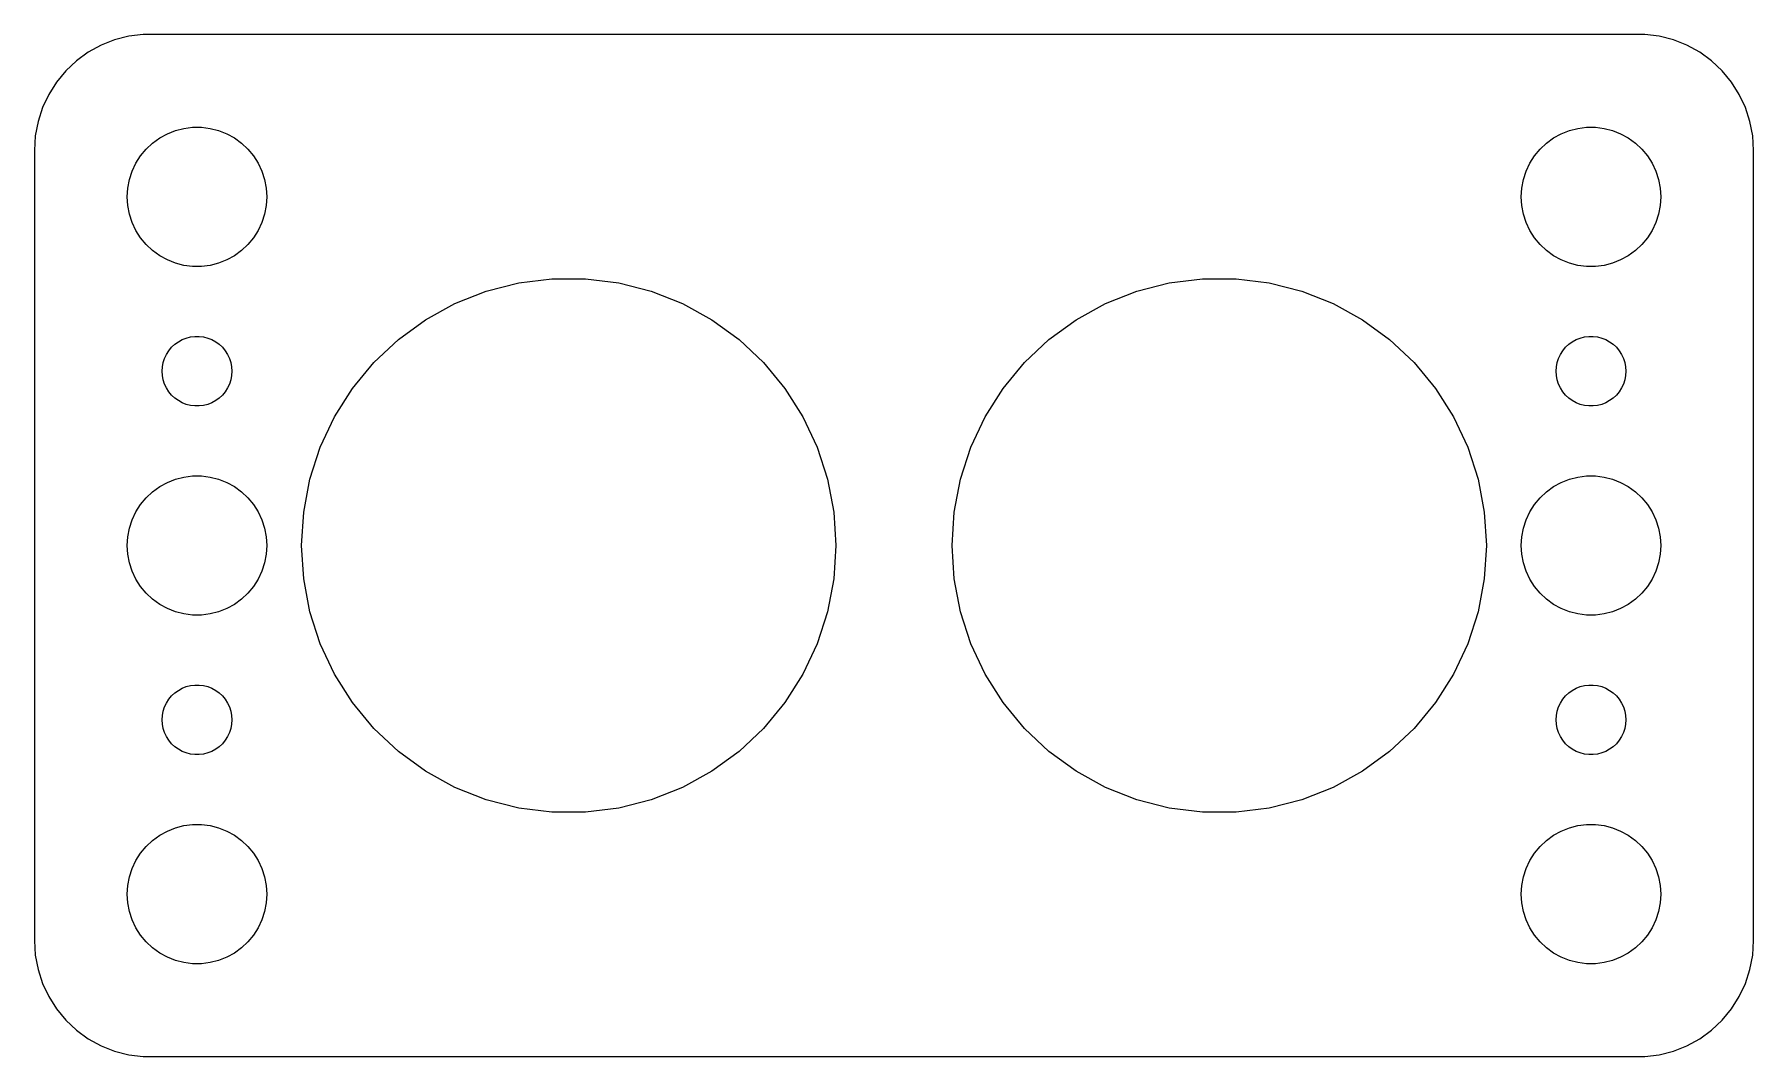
# Model space of a CAD drawing. Header units: metres. Extents: x -37 to 37, y 32 to 76.
import ezdxf

# ---------------------------------------------------------------- set-up
doc = ezdxf.new("R2010")
doc.units = ezdxf.units.M

msp = doc.modelspace()

# ---------------------------------------------------------------- linework, layer by layer
for p, q in [((-34.1289, 75.5241), (-34.6791, 75.2216)), ((-33.5451, 75.7553), (-34.1289, 75.5241)), ((-32.9369, 75.9114), (-33.5451, 75.7553)), ((-32.3139, 75.9901), (-32.9369, 75.9114)), ((32.3139, 75.9901), (-32.3139, 75.9901)), ((32.9369, 75.9114), (32.3139, 75.9901)), ((33.5451, 75.7553), (32.9369, 75.9114)), ((34.1289, 75.5241), (33.5451, 75.7553)), ((34.6791, 75.2216), (34.1289, 75.5241)), ((-35.1871, 74.8526), (-35.6448, 74.4227)), ((-34.6791, 75.2216), (-35.1871, 74.8526)), ((35.1871, 74.8526), (34.6791, 75.2216)), ((35.6448, 74.4227), (35.1871, 74.8526)), ((-35.6448, 74.4227), (-36.0451, 73.9389)), ((36.0451, 73.9389), (35.6448, 74.4227)), ((-36.3815, 73.4088), (-36.6489, 72.8406)), ((-36.0451, 73.9389), (-36.3815, 73.4088)), ((36.3815, 73.4088), (36.0451, 73.9389)), ((36.6489, 72.8406), (36.3815, 73.4088)), ((-36.6489, 72.8406), (-36.8429, 72.2434)), ((36.8429, 72.2434), (36.6489, 72.8406)), ((-36.8429, 72.2434), (-36.9606, 71.6267)), ((-31.2773, 71.7145), (-30.927, 71.8532)), ((-30.927, 71.8532), (-30.5621, 71.9469)), ((-30.5621, 71.9469), (-30.1884, 71.9941)), ((-30.1884, 71.9941), (-29.8116, 71.9941)), ((-29.8116, 71.9941), (-29.4379, 71.9469)), ((-29.4379, 71.9469), (-29.0729, 71.8532)), ((-29.0729, 71.8532), (-28.7227, 71.7145)), ((28.7227, 71.7145), (29.0729, 71.8532)), ((29.0729, 71.8532), (29.4379, 71.9469)), ((29.4379, 71.9469), (29.8116, 71.9941)), ((29.8116, 71.9941), (30.1884, 71.9941)), ((30.1884, 71.9941), (30.5621, 71.9469)), ((30.5621, 71.9469), (30.927, 71.8532)), ((30.927, 71.8532), (31.2773, 71.7145)), ((36.9606, 71.6267), (36.8429, 72.2434)), ((-36.9606, 71.6267), (-37, 71)), ((-32.427, 70.7634), (-32.1869, 71.0536)), ((-32.1869, 71.0536), (-31.9123, 71.3115)), ((-31.9123, 71.3115), (-31.6075, 71.533)), ((-31.6075, 71.533), (-31.2773, 71.7145)), ((-28.7227, 71.7145), (-28.3925, 71.533)), ((-28.3925, 71.533), (-28.0877, 71.3115)), ((-28.0877, 71.3115), (-27.8131, 71.0536)), ((-27.8131, 71.0536), (-27.5729, 70.7634)), ((27.5729, 70.7634), (27.8131, 71.0536)), ((27.8131, 71.0536), (28.0877, 71.3115)), ((28.0877, 71.3115), (28.3925, 71.533)), ((28.3925, 71.533), (28.7227, 71.7145)), ((31.2773, 71.7145), (31.6075, 71.533)), ((31.6075, 71.533), (31.9123, 71.3115)), ((31.9123, 71.3115), (32.1869, 71.0536)), ((32.1869, 71.0536), (32.427, 70.7634)), ((37, 71), (36.9606, 71.6267)), ((-37, 71), (-37, 37)), ((-32.7893, 70.1044), (-32.6289, 70.4453)), ((-32.6289, 70.4453), (-32.427, 70.7634)), ((-27.5729, 70.7634), (-27.3711, 70.4453)), ((-27.3711, 70.4453), (-27.2107, 70.1044)), ((27.2107, 70.1044), (27.3711, 70.4453)), ((27.3711, 70.4453), (27.5729, 70.7634)), ((32.427, 70.7634), (32.6289, 70.4453)), ((32.6289, 70.4453), (32.7893, 70.1044)), ((37, 37), (37, 71)), ((-32.9763, 69.376), (-32.9057, 69.7461)), ((-32.9057, 69.7461), (-32.7893, 70.1044)), ((-27.2107, 70.1044), (-27.0942, 69.7461)), ((-27.0942, 69.7461), (-27.0237, 69.376)), ((27.0237, 69.376), (27.0942, 69.7461)), ((27.0942, 69.7461), (27.2107, 70.1044)), ((32.7893, 70.1044), (32.9057, 69.7461)), ((32.9057, 69.7461), (32.9763, 69.376)), ((-33, 69), (-32.9763, 69.376)), ((-32.9763, 68.624), (-33, 69)), ((-27.0237, 69.376), (-27, 69)), ((-27, 69), (-27.0237, 68.624)), ((27, 69), (27.0237, 69.376)), ((27.0237, 68.624), (27, 69)), ((32.9763, 69.376), (33, 69)), ((33, 69), (32.9763, 68.624)), ((-32.9057, 68.2539), (-32.9763, 68.624)), ((-32.7893, 67.8956), (-32.9057, 68.2539)), ((-27.0942, 68.2539), (-27.2107, 67.8956)), ((-27.0237, 68.624), (-27.0942, 68.2539)), ((27.0942, 68.2539), (27.0237, 68.624)), ((27.2107, 67.8956), (27.0942, 68.2539)), ((32.9057, 68.2539), (32.7893, 67.8956)), ((32.9763, 68.624), (32.9057, 68.2539)), ((-32.6289, 67.5547), (-32.7893, 67.8956)), ((-32.427, 67.2366), (-32.6289, 67.5547)), ((-27.3711, 67.5547), (-27.5729, 67.2366)), ((-27.2107, 67.8956), (-27.3711, 67.5547)), ((27.3711, 67.5547), (27.2107, 67.8956)), ((27.5729, 67.2366), (27.3711, 67.5547)), ((32.6289, 67.5547), (32.427, 67.2366)), ((32.7893, 67.8956), (32.6289, 67.5547)), ((-32.1869, 66.9464), (-32.427, 67.2366)), ((-31.9123, 66.6884), (-32.1869, 66.9464)), ((-31.6075, 66.467), (-31.9123, 66.6884)), ((-28.0877, 66.6884), (-28.3925, 66.467)), ((-27.8131, 66.9464), (-28.0877, 66.6884)), ((-27.5729, 67.2366), (-27.8131, 66.9464)), ((27.8131, 66.9464), (27.5729, 67.2366)), ((28.0877, 66.6884), (27.8131, 66.9464)), ((28.3925, 66.467), (28.0877, 66.6884)), ((31.9123, 66.6884), (31.6075, 66.467)), ((32.1869, 66.9464), (31.9123, 66.6884)), ((32.427, 67.2366), (32.1869, 66.9464)), ((-31.2773, 66.2855), (-31.6075, 66.467)), ((-30.927, 66.1468), (-31.2773, 66.2855)), ((-30.5621, 66.0531), (-30.927, 66.1468)), ((-30.1884, 66.0059), (-30.5621, 66.0531)), ((-29.8116, 66.0059), (-30.1884, 66.0059)), ((-29.4379, 66.0531), (-29.8116, 66.0059)), ((-29.0729, 66.1468), (-29.4379, 66.0531)), ((-28.7227, 66.2855), (-29.0729, 66.1468)), ((-28.3925, 66.467), (-28.7227, 66.2855)), ((28.7227, 66.2855), (28.3925, 66.467)), ((29.0729, 66.1468), (28.7227, 66.2855)), ((29.4379, 66.0531), (29.0729, 66.1468)), ((29.8116, 66.0059), (29.4379, 66.0531)), ((30.1884, 66.0059), (29.8116, 66.0059)), ((30.5621, 66.0531), (30.1884, 66.0059)), ((30.927, 66.1468), (30.5621, 66.0531)), ((31.2773, 66.2855), (30.927, 66.1468)), ((31.6075, 66.467), (31.2773, 66.2855)), ((-17.5537, 64.9371), (-16.1549, 65.2963)), ((-16.1549, 65.2963), (-14.7221, 65.4773)), ((-14.7221, 65.4773), (-13.2779, 65.4773)), ((-13.2779, 65.4773), (-11.8451, 65.2963)), ((-11.8451, 65.2963), (-10.4463, 64.9371)), ((10.4463, 64.9371), (11.8451, 65.2963)), ((11.8451, 65.2963), (13.2779, 65.4773)), ((13.2779, 65.4773), (14.7221, 65.4773)), ((14.7221, 65.4773), (16.1549, 65.2963)), ((16.1549, 65.2963), (17.5537, 64.9371)), ((-20.162, 63.7098), (-18.8965, 64.4055)), ((-18.8965, 64.4055), (-17.5537, 64.9371)), ((-10.4463, 64.9371), (-9.10353, 64.4055)), ((-9.10353, 64.4055), (-7.83798, 63.7098)), ((7.83798, 63.7098), (9.10353, 64.4055)), ((9.10353, 64.4055), (10.4463, 64.9371)), ((17.5537, 64.9371), (18.8965, 64.4055)), ((18.8965, 64.4055), (20.162, 63.7098)), ((-21.3304, 62.8609), (-20.162, 63.7098)), ((-7.83798, 63.7098), (-6.66962, 62.8609)), ((6.66962, 62.8609), (7.83798, 63.7098)), ((20.162, 63.7098), (21.3304, 62.8609)), ((-30.6387, 62.8572), (-30.4635, 62.9266)), ((-30.4635, 62.9266), (-30.2811, 62.9734)), ((-30.2811, 62.9734), (-30.0942, 62.997)), ((-30.0942, 62.997), (-29.9058, 62.997)), ((-29.9058, 62.997), (-29.7189, 62.9734)), ((-29.7189, 62.9734), (-29.5365, 62.9266)), ((-29.5365, 62.9266), (-29.3613, 62.8572)), ((29.3613, 62.8572), (29.5365, 62.9266)), ((29.5365, 62.9266), (29.7189, 62.9734)), ((29.7189, 62.9734), (29.9058, 62.997)), ((29.9058, 62.997), (30.0942, 62.997)), ((30.0942, 62.997), (30.2811, 62.9734)), ((30.2811, 62.9734), (30.4635, 62.9266)), ((30.4635, 62.9266), (30.6387, 62.8572)), ((-31.3947, 62.0522), (-31.3145, 62.2226)), ((-31.3145, 62.2226), (-31.2135, 62.3817)), ((-31.2135, 62.3817), (-31.0934, 62.5268)), ((-31.0934, 62.5268), (-30.9561, 62.6558)), ((-30.9561, 62.6558), (-30.8037, 62.7665)), ((-30.8037, 62.7665), (-30.6387, 62.8572)), ((-29.3613, 62.8572), (-29.1963, 62.7665)), ((-29.1963, 62.7665), (-29.0439, 62.6558)), ((-29.0439, 62.6558), (-28.9065, 62.5268)), ((-28.9065, 62.5268), (-28.7865, 62.3817)), ((-28.7865, 62.3817), (-28.6855, 62.2226)), ((-28.6855, 62.2226), (-28.6053, 62.0522)), ((-22.3831, 61.8723), (-21.3304, 62.8609)), ((-6.66962, 62.8609), (-5.61685, 61.8723)), ((5.61685, 61.8723), (6.66962, 62.8609)), ((21.3304, 62.8609), (22.3831, 61.8723)), ((28.6053, 62.0522), (28.6855, 62.2226)), ((28.6855, 62.2226), (28.7865, 62.3817)), ((28.7865, 62.3817), (28.9065, 62.5268)), ((28.9065, 62.5268), (29.0439, 62.6558)), ((29.0439, 62.6558), (29.1963, 62.7665)), ((29.1963, 62.7665), (29.3613, 62.8572)), ((30.6387, 62.8572), (30.8037, 62.7665)), ((30.8037, 62.7665), (30.9561, 62.6558)), ((30.9561, 62.6558), (31.0934, 62.5268)), ((31.0934, 62.5268), (31.2135, 62.3817)), ((31.2135, 62.3817), (31.3145, 62.2226)), ((31.3145, 62.2226), (31.3947, 62.0522)), ((-31.5, 61.5), (-31.4882, 61.688)), ((-31.4882, 61.312), (-31.5, 61.5)), ((-31.4882, 61.688), (-31.4529, 61.873)), ((-31.4529, 61.873), (-31.3947, 62.0522)), ((-28.6053, 62.0522), (-28.5471, 61.873)), ((-28.5471, 61.873), (-28.5118, 61.688)), ((-28.5118, 61.688), (-28.5, 61.5)), ((-28.5, 61.5), (-28.5118, 61.312)), ((-23.3037, 60.7595), (-22.3831, 61.8723)), ((-5.61685, 61.8723), (-4.6963, 60.7595)), ((4.6963, 60.7595), (5.61685, 61.8723)), ((22.3831, 61.8723), (23.3037, 60.7595)), ((28.5, 61.5), (28.5118, 61.688)), ((28.5118, 61.312), (28.5, 61.5)), ((28.5118, 61.688), (28.5471, 61.873)), ((28.5471, 61.873), (28.6053, 62.0522)), ((31.3947, 62.0522), (31.4529, 61.873)), ((31.4529, 61.873), (31.4882, 61.688)), ((31.4882, 61.688), (31.5, 61.5)), ((31.5, 61.5), (31.4882, 61.312)), ((-31.4529, 61.127), (-31.4882, 61.312)), ((-31.3947, 60.9478), (-31.4529, 61.127)), ((-31.3145, 60.7774), (-31.3947, 60.9478)), ((-31.2135, 60.6183), (-31.3145, 60.7774)), ((-28.6855, 60.7774), (-28.7865, 60.6183)), ((-28.6053, 60.9478), (-28.6855, 60.7774)), ((-28.5471, 61.127), (-28.6053, 60.9478)), ((-28.5118, 61.312), (-28.5471, 61.127)), ((-24.0775, 59.5402), (-23.3037, 60.7595)), ((-4.6963, 60.7595), (-3.92247, 59.5402)), ((3.92247, 59.5402), (4.6963, 60.7595)), ((23.3037, 60.7595), (24.0775, 59.5402)), ((28.5471, 61.127), (28.5118, 61.312)), ((28.6053, 60.9478), (28.5471, 61.127)), ((28.6855, 60.7774), (28.6053, 60.9478)), ((28.7865, 60.6183), (28.6855, 60.7774)), ((31.3145, 60.7774), (31.2135, 60.6183)), ((31.3947, 60.9478), (31.3145, 60.7774)), ((31.4529, 61.127), (31.3947, 60.9478)), ((31.4882, 61.312), (31.4529, 61.127)), ((-31.0934, 60.4732), (-31.2135, 60.6183)), ((-30.9561, 60.3442), (-31.0934, 60.4732)), ((-30.8037, 60.2335), (-30.9561, 60.3442)), ((-30.6387, 60.1427), (-30.8037, 60.2335)), ((-30.4635, 60.0734), (-30.6387, 60.1427)), ((-30.2811, 60.0266), (-30.4635, 60.0734)), ((-30.0942, 60.0029), (-30.2811, 60.0266)), ((-29.9058, 60.0029), (-30.0942, 60.0029)), ((-29.7189, 60.0266), (-29.9058, 60.0029)), ((-29.5365, 60.0734), (-29.7189, 60.0266)), ((-29.3613, 60.1427), (-29.5365, 60.0734)), ((-29.1963, 60.2335), (-29.3613, 60.1427)), ((-29.0439, 60.3442), (-29.1963, 60.2335)), ((-28.9065, 60.4732), (-29.0439, 60.3442)), ((-28.7865, 60.6183), (-28.9065, 60.4732)), ((28.9065, 60.4732), (28.7865, 60.6183)), ((29.0439, 60.3442), (28.9065, 60.4732)), ((29.1963, 60.2335), (29.0439, 60.3442)), ((29.3613, 60.1427), (29.1963, 60.2335)), ((29.5365, 60.0734), (29.3613, 60.1427)), ((29.7189, 60.0266), (29.5365, 60.0734)), ((29.9058, 60.0029), (29.7189, 60.0266)), ((30.0942, 60.0029), (29.9058, 60.0029)), ((30.2811, 60.0266), (30.0942, 60.0029)), ((30.4635, 60.0734), (30.2811, 60.0266)), ((30.6387, 60.1427), (30.4635, 60.0734)), ((30.8037, 60.2335), (30.6387, 60.1427)), ((30.9561, 60.3442), (30.8037, 60.2335)), ((31.0934, 60.4732), (30.9561, 60.3442)), ((31.2135, 60.6183), (31.0934, 60.4732)), ((-24.6924, 58.2334), (-24.0775, 59.5402)), ((-3.92247, 59.5402), (-3.30756, 58.2334)), ((3.30756, 58.2334), (3.92247, 59.5402)), ((24.0775, 59.5402), (24.6924, 58.2334)), ((-25.1387, 56.8599), (-24.6924, 58.2334)), ((-3.30756, 58.2334), (-2.86128, 56.8599)), ((2.86128, 56.8599), (3.30756, 58.2334)), ((24.6924, 58.2334), (25.1387, 56.8599)), ((-30.5621, 56.9469), (-30.1884, 56.9941)), ((-30.1884, 56.9941), (-29.8116, 56.9941)), ((-29.8116, 56.9941), (-29.4379, 56.9469)), ((29.4379, 56.9469), (29.8116, 56.9941)), ((29.8116, 56.9941), (30.1884, 56.9941)), ((30.1884, 56.9941), (30.5621, 56.9469)), ((-32.1869, 56.0536), (-31.9123, 56.3115)), ((-31.9123, 56.3115), (-31.6075, 56.533)), ((-31.6075, 56.533), (-31.2773, 56.7145)), ((-31.2773, 56.7145), (-30.927, 56.8532)), ((-30.927, 56.8532), (-30.5621, 56.9469)), ((-29.4379, 56.9469), (-29.0729, 56.8532)), ((-29.0729, 56.8532), (-28.7227, 56.7145)), ((-28.7227, 56.7145), (-28.3925, 56.533)), ((-28.3925, 56.533), (-28.0877, 56.3115)), ((-28.0877, 56.3115), (-27.8131, 56.0536)), ((-25.4093, 55.4413), (-25.1387, 56.8599)), ((-2.86128, 56.8599), (-2.59067, 55.4413)), ((2.59067, 55.4413), (2.86128, 56.8599)), ((25.1387, 56.8599), (25.4093, 55.4413)), ((27.8131, 56.0536), (28.0877, 56.3115)), ((28.0877, 56.3115), (28.3925, 56.533)), ((28.3925, 56.533), (28.7227, 56.7145)), ((28.7227, 56.7145), (29.0729, 56.8532)), ((29.0729, 56.8532), (29.4379, 56.9469)), ((30.5621, 56.9469), (30.927, 56.8532)), ((30.927, 56.8532), (31.2773, 56.7145)), ((31.2773, 56.7145), (31.6075, 56.533)), ((31.6075, 56.533), (31.9123, 56.3115)), ((31.9123, 56.3115), (32.1869, 56.0536)), ((-32.6289, 55.4453), (-32.427, 55.7634)), ((-32.427, 55.7634), (-32.1869, 56.0536)), ((-27.8131, 56.0536), (-27.5729, 55.7634)), ((-27.5729, 55.7634), (-27.3711, 55.4453)), ((27.3711, 55.4453), (27.5729, 55.7634)), ((27.5729, 55.7634), (27.8131, 56.0536)), ((32.1869, 56.0536), (32.427, 55.7634)), ((32.427, 55.7634), (32.6289, 55.4453)), ((-32.9057, 54.7461), (-32.7893, 55.1044)), ((-32.7893, 55.1044), (-32.6289, 55.4453)), ((-27.3711, 55.4453), (-27.2107, 55.1044)), ((-27.2107, 55.1044), (-27.0942, 54.7461)), ((-25.5, 54), (-25.4093, 55.4413)), ((-2.59067, 55.4413), (-2.5, 54)), ((2.5, 54), (2.59067, 55.4413)), ((25.4093, 55.4413), (25.5, 54)), ((27.0942, 54.7461), (27.2107, 55.1044)), ((27.2107, 55.1044), (27.3711, 55.4453)), ((32.6289, 55.4453), (32.7893, 55.1044)), ((32.7893, 55.1044), (32.9057, 54.7461)), ((-33, 54), (-32.9763, 54.376)), ((-32.9763, 54.376), (-32.9057, 54.7461)), ((-27.0942, 54.7461), (-27.0237, 54.376)), ((-27.0237, 54.376), (-27, 54)), ((27, 54), (27.0237, 54.376)), ((27.0237, 54.376), (27.0942, 54.7461)), ((32.9057, 54.7461), (32.9763, 54.376)), ((32.9763, 54.376), (33, 54)), ((-32.9763, 53.624), (-33, 54)), ((-32.9057, 53.2539), (-32.9763, 53.624)), ((-27.0237, 53.624), (-27.0942, 53.2539)), ((-27, 54), (-27.0237, 53.624)), ((-25.4093, 52.5587), (-25.5, 54)), ((-2.5, 54), (-2.59067, 52.5587)), ((2.59067, 52.5587), (2.5, 54)), ((25.5, 54), (25.4093, 52.5587)), ((27.0237, 53.624), (27, 54)), ((27.0942, 53.2539), (27.0237, 53.624)), ((32.9763, 53.624), (32.9057, 53.2539)), ((33, 54), (32.9763, 53.624)), ((-32.7893, 52.8956), (-32.9057, 53.2539)), ((-32.6289, 52.5547), (-32.7893, 52.8956)), ((-32.427, 52.2366), (-32.6289, 52.5547)), ((-27.3711, 52.5547), (-27.5729, 52.2366)), ((-27.2107, 52.8956), (-27.3711, 52.5547)), ((-27.0942, 53.2539), (-27.2107, 52.8956)), ((-25.1387, 51.1401), (-25.4093, 52.5587)), ((-2.59067, 52.5587), (-2.86128, 51.1401)), ((2.86128, 51.1401), (2.59067, 52.5587)), ((25.4093, 52.5587), (25.1387, 51.1401)), ((27.2107, 52.8956), (27.0942, 53.2539)), ((27.3711, 52.5547), (27.2107, 52.8956)), ((27.5729, 52.2366), (27.3711, 52.5547)), ((32.6289, 52.5547), (32.427, 52.2366)), ((32.7893, 52.8956), (32.6289, 52.5547)), ((32.9057, 53.2539), (32.7893, 52.8956)), ((-32.1869, 51.9464), (-32.427, 52.2366)), ((-31.9123, 51.6885), (-32.1869, 51.9464)), ((-27.8131, 51.9464), (-28.0877, 51.6885)), ((-27.5729, 52.2366), (-27.8131, 51.9464)), ((27.8131, 51.9464), (27.5729, 52.2366)), ((28.0877, 51.6885), (27.8131, 51.9464)), ((32.1869, 51.9464), (31.9123, 51.6885)), ((32.427, 52.2366), (32.1869, 51.9464)), ((-31.6075, 51.467), (-31.9123, 51.6885)), ((-31.2773, 51.2855), (-31.6075, 51.467)), ((-30.927, 51.1468), (-31.2773, 51.2855)), ((-30.5621, 51.0531), (-30.927, 51.1468)), ((-29.0729, 51.1468), (-29.4379, 51.0531)), ((-28.7227, 51.2855), (-29.0729, 51.1468)), ((-28.3925, 51.467), (-28.7227, 51.2855)), ((-28.0877, 51.6885), (-28.3925, 51.467)), ((-24.6924, 49.7666), (-25.1387, 51.1401)), ((-2.86128, 51.1401), (-3.30756, 49.7666)), ((3.30756, 49.7666), (2.86128, 51.1401)), ((25.1387, 51.1401), (24.6924, 49.7666)), ((28.3925, 51.467), (28.0877, 51.6885)), ((28.7227, 51.2855), (28.3925, 51.467)), ((29.0729, 51.1468), (28.7227, 51.2855)), ((29.4379, 51.0531), (29.0729, 51.1468)), ((30.927, 51.1468), (30.5621, 51.0531)), ((31.2773, 51.2855), (30.927, 51.1468)), ((31.6075, 51.467), (31.2773, 51.2855)), ((31.9123, 51.6885), (31.6075, 51.467)), ((-30.1884, 51.0059), (-30.5621, 51.0531)), ((-29.8116, 51.0059), (-30.1884, 51.0059)), ((-29.4379, 51.0531), (-29.8116, 51.0059)), ((29.8116, 51.0059), (29.4379, 51.0531)), ((30.1884, 51.0059), (29.8116, 51.0059)), ((30.5621, 51.0531), (30.1884, 51.0059)), ((-24.0775, 48.4598), (-24.6924, 49.7666)), ((-3.30756, 49.7666), (-3.92247, 48.4598)), ((3.92247, 48.4598), (3.30756, 49.7666)), ((24.6924, 49.7666), (24.0775, 48.4598)), ((-23.3037, 47.2405), (-24.0775, 48.4598)), ((-3.92247, 48.4598), (-4.6963, 47.2405)), ((4.6963, 47.2405), (3.92247, 48.4598)), ((24.0775, 48.4598), (23.3037, 47.2405)), ((-31.3145, 47.2226), (-31.2135, 47.3817)), ((-31.2135, 47.3817), (-31.0934, 47.5268)), ((-31.0934, 47.5268), (-30.9561, 47.6558)), ((-30.9561, 47.6558), (-30.8037, 47.7665)), ((-30.8037, 47.7665), (-30.6387, 47.8573)), ((-30.6387, 47.8573), (-30.4635, 47.9266)), ((-30.4635, 47.9266), (-30.2811, 47.9734)), ((-30.2811, 47.9734), (-30.0942, 47.9971)), ((-30.0942, 47.9971), (-29.9058, 47.9971)), ((-29.9058, 47.9971), (-29.7189, 47.9734)), ((-29.7189, 47.9734), (-29.5365, 47.9266)), ((-29.5365, 47.9266), (-29.3613, 47.8573)), ((-29.3613, 47.8573), (-29.1963, 47.7665)), ((-29.1963, 47.7665), (-29.0439, 47.6558)), ((-29.0439, 47.6558), (-28.9065, 47.5268)), ((-28.9065, 47.5268), (-28.7865, 47.3817)), ((-28.7865, 47.3817), (-28.6855, 47.2226)), ((28.6855, 47.2226), (28.7865, 47.3817)), ((28.7865, 47.3817), (28.9065, 47.5268)), ((28.9065, 47.5268), (29.0439, 47.6558)), ((29.0439, 47.6558), (29.1963, 47.7665)), ((29.1963, 47.7665), (29.3613, 47.8573)), ((29.3613, 47.8573), (29.5365, 47.9266)), ((29.5365, 47.9266), (29.7189, 47.9734)), ((29.7189, 47.9734), (29.9058, 47.9971)), ((29.9058, 47.9971), (30.0942, 47.9971)), ((30.0942, 47.9971), (30.2811, 47.9734)), ((30.2811, 47.9734), (30.4635, 47.9266)), ((30.4635, 47.9266), (30.6387, 47.8573)), ((30.6387, 47.8573), (30.8037, 47.7665)), ((30.8037, 47.7665), (30.9561, 47.6558)), ((30.9561, 47.6558), (31.0934, 47.5268)), ((31.0934, 47.5268), (31.2135, 47.3817)), ((31.2135, 47.3817), (31.3145, 47.2226)), ((-31.5, 46.5), (-31.4882, 46.688)), ((-31.4882, 46.688), (-31.4529, 46.873)), ((-31.4529, 46.873), (-31.3947, 47.0522)), ((-31.3947, 47.0522), (-31.3145, 47.2226)), ((-28.6855, 47.2226), (-28.6053, 47.0522)), ((-28.6053, 47.0522), (-28.5471, 46.873)), ((-28.5471, 46.873), (-28.5118, 46.688)), ((-28.5118, 46.688), (-28.5, 46.5)), ((-22.3831, 46.1277), (-23.3037, 47.2405)), ((-4.6963, 47.2405), (-5.61685, 46.1277)), ((5.61685, 46.1277), (4.6963, 47.2405)), ((23.3037, 47.2405), (22.3831, 46.1277)), ((28.5, 46.5), (28.5118, 46.688)), ((28.5118, 46.688), (28.5471, 46.873)), ((28.5471, 46.873), (28.6053, 47.0522)), ((28.6053, 47.0522), (28.6855, 47.2226)), ((31.3145, 47.2226), (31.3947, 47.0522)), ((31.3947, 47.0522), (31.4529, 46.873)), ((31.4529, 46.873), (31.4882, 46.688)), ((31.4882, 46.688), (31.5, 46.5)), ((-31.4882, 46.312), (-31.5, 46.5)), ((-31.4529, 46.127), (-31.4882, 46.312)), ((-31.3947, 45.9478), (-31.4529, 46.127)), ((-31.3145, 45.7774), (-31.3947, 45.9478)), ((-28.6053, 45.9478), (-28.6855, 45.7774)), ((-28.5471, 46.127), (-28.6053, 45.9478)), ((-28.5118, 46.312), (-28.5471, 46.127)), ((-28.5, 46.5), (-28.5118, 46.312)), ((-21.3304, 45.1391), (-22.3831, 46.1277)), ((-5.61685, 46.1277), (-6.66962, 45.1391)), ((6.66962, 45.1391), (5.61685, 46.1277)), ((22.3831, 46.1277), (21.3304, 45.1391)), ((28.5118, 46.312), (28.5, 46.5)), ((28.5471, 46.127), (28.5118, 46.312)), ((28.6053, 45.9478), (28.5471, 46.127)), ((28.6855, 45.7774), (28.6053, 45.9478)), ((31.3947, 45.9478), (31.3145, 45.7774)), ((31.4529, 46.127), (31.3947, 45.9478)), ((31.4882, 46.312), (31.4529, 46.127)), ((31.5, 46.5), (31.4882, 46.312)), ((-31.2135, 45.6183), (-31.3145, 45.7774)), ((-31.0934, 45.4732), (-31.2135, 45.6183)), ((-30.9561, 45.3442), (-31.0934, 45.4732)), ((-30.8037, 45.2335), (-30.9561, 45.3442)), ((-30.6387, 45.1428), (-30.8037, 45.2335)), ((-30.4635, 45.0734), (-30.6387, 45.1428)), ((-29.3613, 45.1428), (-29.5365, 45.0734)), ((-29.1963, 45.2335), (-29.3613, 45.1428)), ((-29.0439, 45.3442), (-29.1963, 45.2335)), ((-28.9065, 45.4732), (-29.0439, 45.3442)), ((-28.7865, 45.6183), (-28.9065, 45.4732)), ((-28.6855, 45.7774), (-28.7865, 45.6183)), ((28.7865, 45.6183), (28.6855, 45.7774)), ((28.9065, 45.4732), (28.7865, 45.6183)), ((29.0439, 45.3442), (28.9065, 45.4732)), ((29.1963, 45.2335), (29.0439, 45.3442)), ((29.3613, 45.1428), (29.1963, 45.2335)), ((29.5365, 45.0734), (29.3613, 45.1428)), ((30.6387, 45.1428), (30.4635, 45.0734)), ((30.8037, 45.2335), (30.6387, 45.1428)), ((30.9561, 45.3442), (30.8037, 45.2335)), ((31.0934, 45.4732), (30.9561, 45.3442)), ((31.2135, 45.6183), (31.0934, 45.4732)), ((31.3145, 45.7774), (31.2135, 45.6183)), ((-30.2811, 45.0266), (-30.4635, 45.0734)), ((-30.0942, 45.003), (-30.2811, 45.0266)), ((-29.9058, 45.003), (-30.0942, 45.003)), ((-29.7189, 45.0266), (-29.9058, 45.003)), ((-29.5365, 45.0734), (-29.7189, 45.0266)), ((-20.162, 44.2902), (-21.3304, 45.1391)), ((-6.66962, 45.1391), (-7.83798, 44.2902)), ((7.83798, 44.2902), (6.66962, 45.1391)), ((21.3304, 45.1391), (20.162, 44.2902)), ((29.7189, 45.0266), (29.5365, 45.0734)), ((29.9058, 45.003), (29.7189, 45.0266)), ((30.0942, 45.003), (29.9058, 45.003)), ((30.2811, 45.0266), (30.0942, 45.003)), ((30.4635, 45.0734), (30.2811, 45.0266)), ((-18.8965, 43.5945), (-20.162, 44.2902)), ((-7.83798, 44.2902), (-9.10353, 43.5945)), ((9.10353, 43.5945), (7.83798, 44.2902)), ((20.162, 44.2902), (18.8965, 43.5945)), ((-17.5537, 43.0629), (-18.8965, 43.5945)), ((-16.1549, 42.7037), (-17.5537, 43.0629)), ((-10.4463, 43.0629), (-11.8451, 42.7037)), ((-9.10353, 43.5945), (-10.4463, 43.0629)), ((10.4463, 43.0629), (9.10353, 43.5945)), ((11.8451, 42.7037), (10.4463, 43.0629)), ((17.5537, 43.0629), (16.1549, 42.7037)), ((18.8965, 43.5945), (17.5537, 43.0629)), ((-14.7221, 42.5227), (-16.1549, 42.7037)), ((-13.2779, 42.5227), (-14.7221, 42.5227)), ((-11.8451, 42.7037), (-13.2779, 42.5227)), ((13.2779, 42.5227), (11.8451, 42.7037)), ((14.7221, 42.5227), (13.2779, 42.5227)), ((16.1549, 42.7037), (14.7221, 42.5227)), ((-31.9123, 41.3116), (-31.6075, 41.533)), ((-31.6075, 41.533), (-31.2773, 41.7145)), ((-31.2773, 41.7145), (-30.927, 41.8532)), ((-30.927, 41.8532), (-30.5621, 41.9469)), ((-30.5621, 41.9469), (-30.1884, 41.9941)), ((-30.1884, 41.9941), (-29.8116, 41.9941)), ((-29.8116, 41.9941), (-29.4379, 41.9469)), ((-29.4379, 41.9469), (-29.0729, 41.8532)), ((-29.0729, 41.8532), (-28.7227, 41.7145)), ((-28.7227, 41.7145), (-28.3925, 41.533)), ((-28.3925, 41.533), (-28.0877, 41.3116)), ((28.0877, 41.3116), (28.3925, 41.533)), ((28.3925, 41.533), (28.7227, 41.7145)), ((28.7227, 41.7145), (29.0729, 41.8532)), ((29.0729, 41.8532), (29.4379, 41.9469)), ((29.4379, 41.9469), (29.8116, 41.9941)), ((29.8116, 41.9941), (30.1884, 41.9941)), ((30.1884, 41.9941), (30.5621, 41.9469)), ((30.5621, 41.9469), (30.927, 41.8532)), ((30.927, 41.8532), (31.2773, 41.7145)), ((31.2773, 41.7145), (31.6075, 41.533)), ((31.6075, 41.533), (31.9123, 41.3116)), ((-32.6289, 40.4453), (-32.427, 40.7634)), ((-32.427, 40.7634), (-32.1869, 41.0536)), ((-32.1869, 41.0536), (-31.9123, 41.3116)), ((-28.0877, 41.3116), (-27.8131, 41.0536)), ((-27.8131, 41.0536), (-27.5729, 40.7634)), ((-27.5729, 40.7634), (-27.3711, 40.4453)), ((27.3711, 40.4453), (27.5729, 40.7634)), ((27.5729, 40.7634), (27.8131, 41.0536)), ((27.8131, 41.0536), (28.0877, 41.3116)), ((31.9123, 41.3116), (32.1869, 41.0536)), ((32.1869, 41.0536), (32.427, 40.7634)), ((32.427, 40.7634), (32.6289, 40.4453)), ((-32.9057, 39.7461), (-32.7893, 40.1044)), ((-32.7893, 40.1044), (-32.6289, 40.4453)), ((-27.3711, 40.4453), (-27.2107, 40.1044)), ((-27.2107, 40.1044), (-27.0942, 39.7461)), ((27.0942, 39.7461), (27.2107, 40.1044)), ((27.2107, 40.1044), (27.3711, 40.4453)), ((32.6289, 40.4453), (32.7893, 40.1044)), ((32.7893, 40.1044), (32.9057, 39.7461)), ((-33, 39), (-32.9763, 39.376)), ((-32.9763, 39.376), (-32.9057, 39.7461)), ((-27.0942, 39.7461), (-27.0237, 39.376)), ((-27.0237, 39.376), (-27, 39)), ((27, 39), (27.0237, 39.376)), ((27.0237, 39.376), (27.0942, 39.7461)), ((32.9057, 39.7461), (32.9763, 39.376)), ((32.9763, 39.376), (33, 39)), ((-32.9763, 38.624), (-33, 39)), ((-32.9057, 38.2539), (-32.9763, 38.624)), ((-27.0237, 38.624), (-27.0942, 38.2539)), ((-27, 39), (-27.0237, 38.624)), ((27.0237, 38.624), (27, 39)), ((27.0942, 38.2539), (27.0237, 38.624)), ((32.9763, 38.624), (32.9057, 38.2539)), ((33, 39), (32.9763, 38.624)), ((-32.7893, 37.8956), (-32.9057, 38.2539)), ((-32.6289, 37.5547), (-32.7893, 37.8956)), ((-27.2107, 37.8956), (-27.3711, 37.5547)), ((-27.0942, 38.2539), (-27.2107, 37.8956)), ((27.2107, 37.8956), (27.0942, 38.2539)), ((27.3711, 37.5547), (27.2107, 37.8956)), ((32.7893, 37.8956), (32.6289, 37.5547)), ((32.9057, 38.2539), (32.7893, 37.8956)), ((-37, 37), (-36.9606, 36.3733)), ((-32.427, 37.2366), (-32.6289, 37.5547)), ((-32.1869, 36.9464), (-32.427, 37.2366)), ((-27.5729, 37.2366), (-27.8131, 36.9464)), ((-27.3711, 37.5547), (-27.5729, 37.2366)), ((27.5729, 37.2366), (27.3711, 37.5547)), ((27.8131, 36.9464), (27.5729, 37.2366)), ((32.427, 37.2366), (32.1869, 36.9464)), ((32.6289, 37.5547), (32.427, 37.2366)), ((36.9606, 36.3733), (37, 37)), ((-36.9606, 36.3733), (-36.8429, 35.7566)), ((-31.9123, 36.6885), (-32.1869, 36.9464)), ((-31.6075, 36.467), (-31.9123, 36.6885)), ((-31.2773, 36.2855), (-31.6075, 36.467)), ((-30.927, 36.1468), (-31.2773, 36.2855)), ((-28.7227, 36.2855), (-29.0729, 36.1468)), ((-28.3925, 36.467), (-28.7227, 36.2855)), ((-28.0877, 36.6885), (-28.3925, 36.467)), ((-27.8131, 36.9464), (-28.0877, 36.6885)), ((28.0877, 36.6885), (27.8131, 36.9464)), ((28.3925, 36.467), (28.0877, 36.6885)), ((28.7227, 36.2855), (28.3925, 36.467)), ((29.0729, 36.1468), (28.7227, 36.2855)), ((31.2773, 36.2855), (30.927, 36.1468)), ((31.6075, 36.467), (31.2773, 36.2855)), ((31.9123, 36.6885), (31.6075, 36.467)), ((32.1869, 36.9464), (31.9123, 36.6885)), ((36.8429, 35.7566), (36.9606, 36.3733)), ((-36.8429, 35.7566), (-36.6489, 35.1594)), ((-30.5621, 36.0531), (-30.927, 36.1468)), ((-30.1884, 36.0059), (-30.5621, 36.0531)), ((-29.8116, 36.0059), (-30.1884, 36.0059)), ((-29.4379, 36.0531), (-29.8116, 36.0059)), ((-29.0729, 36.1468), (-29.4379, 36.0531)), ((29.4379, 36.0531), (29.0729, 36.1468)), ((29.8116, 36.0059), (29.4379, 36.0531)), ((30.1884, 36.0059), (29.8116, 36.0059)), ((30.5621, 36.0531), (30.1884, 36.0059)), ((30.927, 36.1468), (30.5621, 36.0531)), ((36.6489, 35.1594), (36.8429, 35.7566)), ((-36.6489, 35.1594), (-36.3815, 34.5912)), ((36.3815, 34.5912), (36.6489, 35.1594)), ((-36.3815, 34.5912), (-36.0451, 34.0611)), ((-36.0451, 34.0611), (-35.6448, 33.5773)), ((35.6448, 33.5773), (36.0451, 34.0611)), ((36.0451, 34.0611), (36.3815, 34.5912)), ((-35.6448, 33.5773), (-35.1871, 33.1474)), ((35.1871, 33.1474), (35.6448, 33.5773)), ((-35.1871, 33.1474), (-34.6791, 32.7784)), ((-34.6791, 32.7784), (-34.1289, 32.4759)), ((34.1289, 32.4759), (34.6791, 32.7784)), ((34.6791, 32.7784), (35.1871, 33.1474)), ((-34.1289, 32.4759), (-33.5451, 32.2447)), ((-33.5451, 32.2447), (-32.9369, 32.0886)), ((-32.9369, 32.0886), (-32.3139, 32.0099)), ((-32.3139, 32.0099), (32.3139, 32.0099)), ((32.3139, 32.0099), (32.9369, 32.0886)), ((32.9369, 32.0886), (33.5451, 32.2447)), ((33.5451, 32.2447), (34.1289, 32.4759))]:
    msp.add_line(p, q)

doc.saveas('drawing.dxf')
